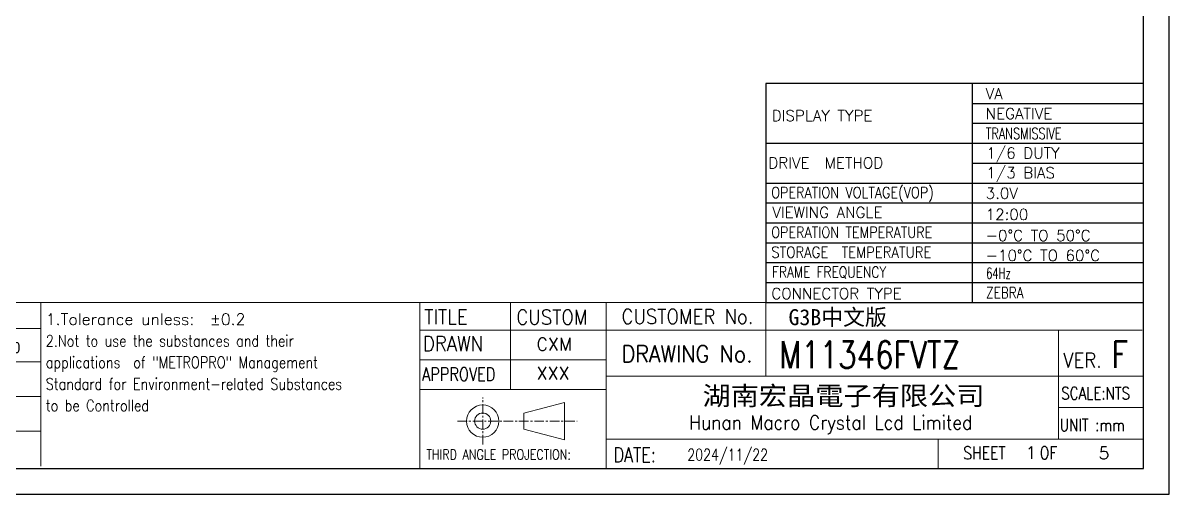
# Model space of a CAD drawing. Header units: millimetres. Extents: x 1653 to 3206, y -200 to 97.
# Drawn here: x 1998.4 to 2127.1, y -199.6 to -146.7 of the extents above; entities that cross this region are included whole.
import ezdxf
from ezdxf.enums import TextEntityAlignment as Align

# ---------------------------------------------------------------- set-up
doc = ezdxf.new("R2010")
doc.units = ezdxf.units.MM
doc.header["$LTSCALE"] = 3
doc.linetypes.add('CENTER', pattern=[2, 1.25, -0.25, 0.25, -0.25])
doc.layers.add('DIM', color=4, linetype='Continuous')
doc.styles.get("Standard").update_dxf_attribs({"font": 'simplex.shx'})
doc.styles.add('WMF-宋体0', font='SimSun.ttf')
doc.styles.add('样式 1', font='SimSun.ttf')

# ---------------------------------------------------------------- blocks, each defined once
blk = doc.blocks.new('T')
at = {"lineweight": 18}
for p, q in [((194.26, 29.87), (194.26, 16.29)), ((209.19, 4), (209.19, 29.87)), ((180.11, 25.54), (292.82, 25.54)), ((279.76, 25.54), (279.76, 8.58)), ((180.11, 20.92), (209.19, 20.92)), ((209.19, 18.36), (293, 18.36)), ((180.11, 16.29), (209.19, 16.29)), ((209.19, 8.58), (293, 8.58)), ((260.96, 8.58), (260.96, 4))]:
    blk.add_line(p, q, dxfattribs=at)
at = {"lineweight": 18, "ltscale": 5}
for p, q in [((234.1, 29.87), (234.1, 18.36)), ((279.76, 13.47), (293, 13.47))]:
    blk.add_line(p, q, dxfattribs=at)
at = {"linetype": 'CENTER', "lineweight": 18, "ltscale": 0.4}
for p, q in [((189.94, 7.71), (189.94, 15.03)), ((186, 11.37), (204.69, 11.37))]:
    blk.add_line(p, q, dxfattribs=at)
for points in [[(0, 0), (297, 0), (297, 210), (0, 210)], [(4, 4), (293, 4), (293, 206), (4, 206)]]:
    blk.add_lwpolyline(points, close=True)
at = {"lineweight": 18}
blk.add_lwpolyline([(293, 29.87), (293, 4), (180.11, 4), (180.11, 29.87)], close=True, dxfattribs=at)
at = {"linetype": 'Continuous', "lineweight": 18}
blk.add_lwpolyline([(196.37, 10.11), (202.71, 8.45), (202.71, 14.29), (196.37, 12.63)], close=True, dxfattribs=at)
for radius in [2.52, 1.26]:
    blk.add_circle((189.94, 11.37), radius, dxfattribs=at)
at = {"lineweight": 18}
for s, height, width, p in [('TITLE', 2.3, 0.9, (180.85, 26.49)), ('CUSTOM', 2.3, 0.9, (195.19, 26.42)), ('DRAWN', 2.3, 0.9, (180.6, 22.29)), ('APPROVED', 2.07, 0.8, (180.48, 17.63)), ('SCALE:NTS', 1.92, 0.8, (280.18, 14.76)), ('UNIT :mm', 1.92, 0.8, (279.95, 9.79)), ('DATE:', 2.3, 0.8, (210.33, 4.97)), ('SHEET    OF', 2, 0.8, (264.9, 5.42)), ('THIRD ANGLE PROJECTION:', 1.5843, 0.8, (181.15, 5.37))]:
    blk.add_text(s, height=height, dxfattribs=dict(at, width=width)).set_placement(p)
at = {"lineweight": 18, "width": 0.9}
for s, height, p in [('CUSTOMER No.', 2.3, (221.88, 27.67)), ('DRAWING No.', 2.622, (221.84, 21.85)), ('VER.', 2.3, (283.5, 20.85))]:
    blk.add_text(s, height=height, dxfattribs=at).set_placement(p, align=Align.MIDDLE_CENTER)
at = {"ltscale": 5, "style": 'WMF-宋体0', "width": 1.1}
blk.add_text('湖南宏晶電子有限公司', height=2.931, dxfattribs=at).set_placement((224.23, 13.85))
at = {"width": 0.9}
blk.add_text('Hunan Macro Crystal Lcd Limited', height=2.1725, dxfattribs=at).set_placement((222.14, 10.06))
at = {"layer": 'DIM', "color": 4, "lineweight": 18, "true_color": 0x00ffff, "style": '样式 1'}
blk.add_text('G3B中文版', height=2.5, dxfattribs=at).set_placement((237.64, 26.32))
at = {"layer": 'DIM', "lineweight": 18}
for s, p in [('CXM', (198.33, 22.36)), ('XXX', (198.35, 17.86))]:
    blk.add_text(s, height=1.986, dxfattribs=at).set_placement(p)
at = {"layer": 'DIM', "lineweight": 25, "width": 0.8}
blk.add_text('M11346FVTZ', height=4.2, dxfattribs=at).set_placement((236.17, 19.61))
at = {"layer": 'DIM', "lineweight": 18, "width": 0.8}
for s, height, p in [('F', 4.2, (287.99, 19.65)), ('2024/11/22', 1.8, (221.85, 5.23))]:
    blk.add_text(s, height=height, dxfattribs=at).set_placement(p)
blk = doc.blocks.new('T2')
at = {"lineweight": 20}
for p, q in [((12.63, 0), (12.63, 25.87)), ((98.71, 0), (98.71, 25.87)), ((117, 25.87), (117, 0.37)), ((0, 21.82), (117, 21.82)), ((0, 16.61), (117, 16.61)), ((0, 11.2), (117, 11.2)), ((0, 5.78), (117, 5.78))]:
    blk.add_line(p, q, dxfattribs=at)
blk.add_lwpolyline([(176.11, 0), (0, 0), (0, 25.87), (176.11, 25.87)], close=True, dxfattribs=at)
at = {"lineweight": 20, "width": 0.7}
for s, height, p in [('Ver.', 1.79, (3.44, 22.7)), ('Revision Record', 1.7896, (38.39, 22.7)), ('Date', 1.79, (104.91, 22.7))]:
    blk.add_text(s, height=height, dxfattribs=at).set_placement(p)
blk.add_text('1.Tolerance unless:  %%P0.2', height=1.7896).set_placement((117.79, 22.35))
at = {"layer": 'DIM', "lineweight": 20, "style": 'WMF-宋体0'}
for s, p in [('A0', (4.07, 17.91)), ('A1', (4.07, 12.7)), ('A2', (4.07, 7.29)), ('A3', (4.07, 1.87))]:
    blk.add_text(s, height=1.798, dxfattribs=at).set_placement(p)
at = {"layer": 'DIM', "style": 'WMF-宋体0'}
for s, p in [('在D版上改中文', (19.32, 17.94)), ('2025/06/20', (101.64, 17.95))]:
    blk.add_text(s, height=1.798, dxfattribs=at).set_placement(p)
at = {"layer": 'DIM', "width": 0.82}
for s, p in [('2.Not to use the substances and their ', (117.79, 18.99)), ('applications  of "METROPRO" Management ', (117.79, 15.63)), ('Standard for Environment-related Substances ', (117.79, 12.27)), ('to be Controlled', (117.79, 8.91))]:
    blk.add_text(s, height=1.7896, dxfattribs=at).set_placement(p)
blk = doc.blocks.new('T1')
blk.add_lwpolyline([(-58.9, 34.13), (-58.9, 0), (0, 0), (0, 34.13)], close=True)
for points in [[(-26.69, 34.13), (-26.69, 0)], [(-26.69, 31.02), (0, 31.02)], [(-26.69, 27.93), (0, 27.93)], [(-58.9, 24.84), (0, 24.84)], [(-26.69, 21.72), (0, 21.72)], [(-58.9, 18.61), (0, 18.61)], [(-58.9, 15.52), (0, 15.52)], [(-58.9, 12.41), (0, 12.41)], [(-58.9, 9.31), (0, 9.31)], [(-58.9, 6.2), (0, 6.2)], [(-58.9, 3.1), (0, 3.1)]]:
    blk.add_lwpolyline(points)
for s, p in [('DISPLAY TYPE', (-57.97, 28.25)), (' DRIVE  METHOD', (-59.68, 20.89)), ('VIEWING ANGLE', (-57.88, 13.18)), ('CONNECTOR TYPE', (-58.04, 0.52))]:
    blk.add_text(s, height=1.7194).set_placement(p)
for s, width, p in [('OPERATION VOLTAGE(VOP)', 0.85, (-58.06, 16.27)), ('OPERATION TEMPERATURE', 0.85, (-58.06, 10.07)), ('STORAGE  TEMPERATURE', 0.88, (-58.04, 6.97)), ('FRAME FREQUENCY', 0.811329, (-57.92, 3.87))]:
    blk.add_text(s, height=1.7194, dxfattribs=dict(width=width)).set_placement(p)
at = {"layer": 'DIM'}
for s, height, p in [('VA', 1.719, (-24.6, 31.66)), ('NEGATIVE', 1.719, (-24.6, 28.57)), ('1/6 DUTY', 1.719, (-24.49, 22.43)), ('1/3 BIAS', 1.719, (-24.49, 19.35)), ('3.0V', 1.719, (-24.6, 16.15)), ('12:00', 1.719, (-24.6, 12.85)), ('-0%%dC TO 50%%dC  ', 1.7194, (-24.6, 9.57)), ('-10%%dC TO 60%%dC', 1.7194, (-24.6, 6.46))]:
    blk.add_text(s, height=height, dxfattribs=at).set_placement(p)
for s, height, width, p in [('TRANSMISSIVE', 1.7194, 0.75, (-24.6, 25.47)), ('64Hz', 1.719, 0.662541, (-24.54, 3.69)), ('ZEBRA', 1.719, 0.8, (-24.54, 0.64))]:
    blk.add_text(s, height=height, dxfattribs=dict(at, width=width)).set_placement(p)

msp = doc.modelspace()

# ---------------------------------------------------------------- block references
at = {"xscale": 0.7200000000000001, "yscale": 0.7200000000000001, "zscale": 0.7200000000000001}
msp.add_blockref('T', (1913.308, -199.603), dxfattribs=at)
at = {"ltscale": 5, "xscale": 0.7200000000000001, "yscale": 0.7200000000000001, "zscale": 0.7200000000000001}
for name, p in [('T1', (2124.268, -178.099)), ('T2', (1916.188, -196.723))]:
    msp.add_blockref(name, p, dxfattribs=at)

# ---------------------------------------------------------------- texts
at = {"layer": 'DIM', "ltscale": 5}
for s, p in [('1', (2111.641, -195.632)), ('5', (2119.84, -195.692))]:
    msp.add_text(s, height=1.38, dxfattribs=at).set_placement(p, align=Align.CENTER)

doc.saveas('drawing.dxf')
